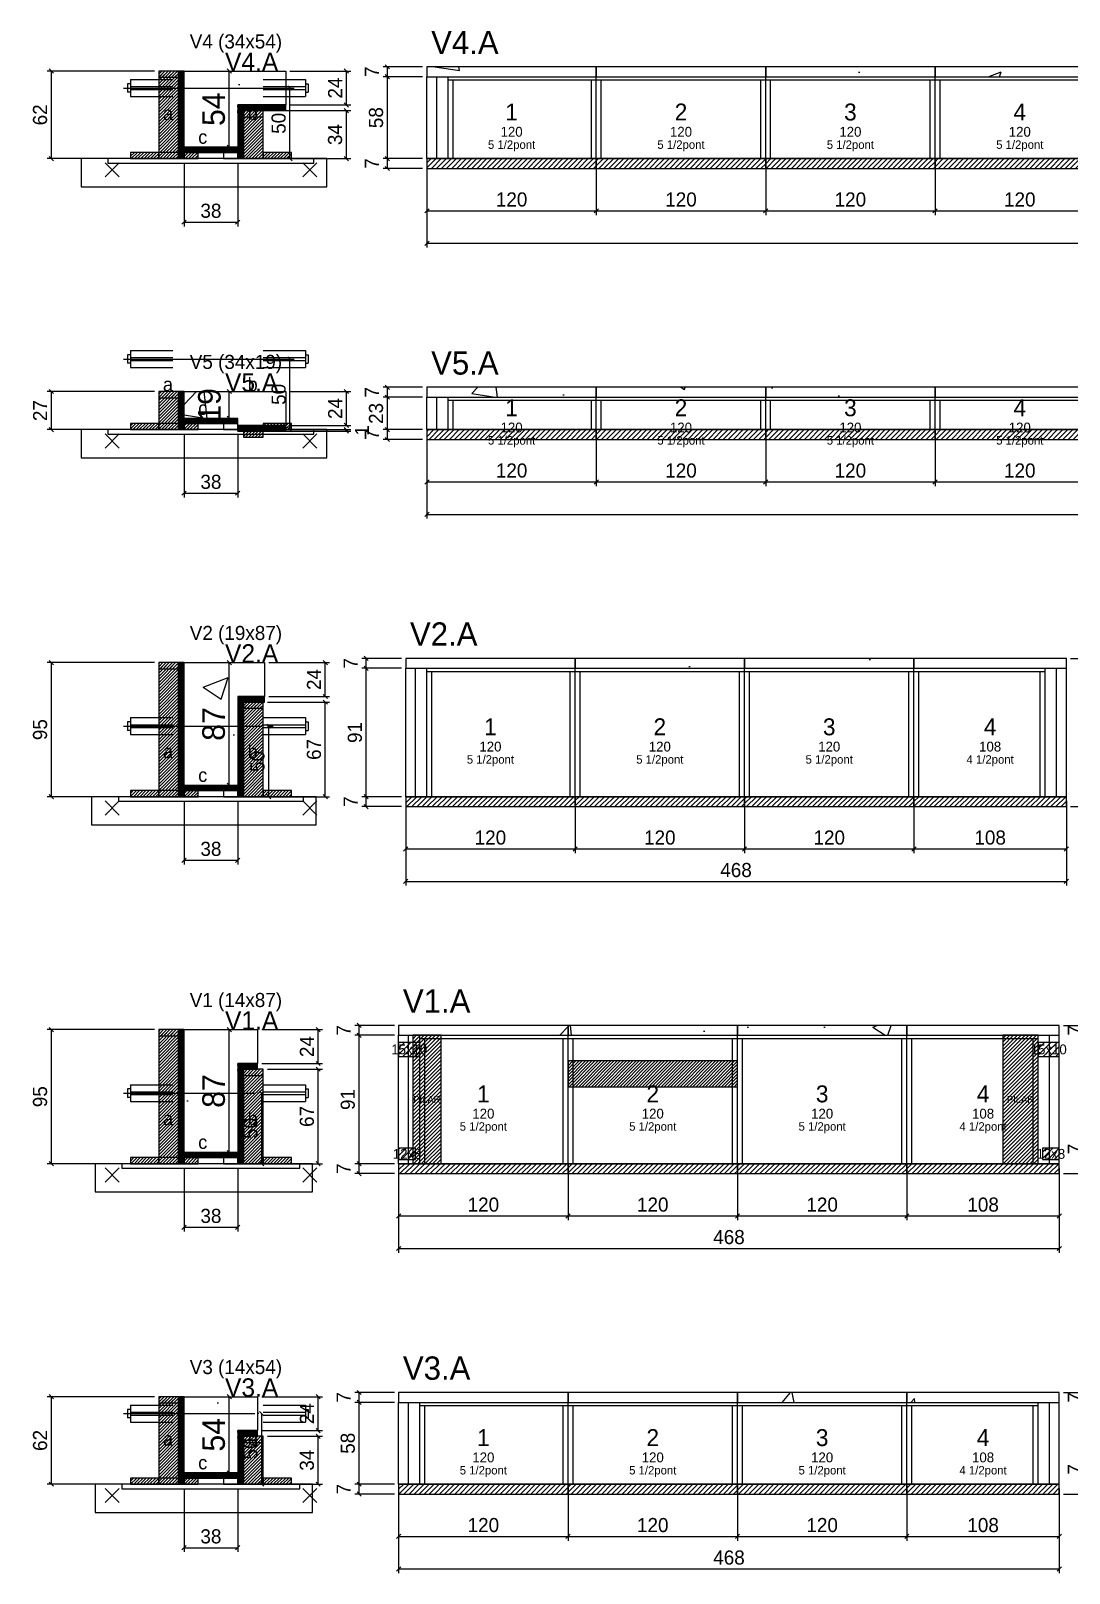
# Model space of a CAD drawing. Extents: x -69 to 3070, y -1060 to 1250.
# Drawn here: x -69 to 667, y -1060 to 32 of the extents above; entities that cross this region are included whole.
import ezdxf
from ezdxf.enums import TextEntityAlignment as Align

# ---------------------------------------------------------------- set-up
doc = ezdxf.new("R2010")
doc.units = 0
for name, color, linetype in [('5', 5, 'Continuous'), ('barrote', 126, 'Continuous'), ('CONCRETO', 251, 'Continuous'), ('COTA', 241, 'Continuous'), ('Cota Seção (2x)', 241, 'Continuous'), ('detalhes', 7, 'Continuous'), ('Hachura', 251, 'Continuous'), ('Madeira', 126, 'Continuous'), ('NOMENCLATURA', 7, 'Continuous'), ('Painéis', 200, 'Continuous'), ('presilha', 224, 'Continuous'), ('SARR_2.2x7', 40, 'Continuous'), ('SARR_3.5x7', 81, 'Continuous'), ('SCO-___-LAJ', 224, 'Continuous'), ('TENSOR', 224, 'Continuous'), ('texto', 7, 'Continuous'), ('Texto Seção', 7, 'Continuous')]:
    doc.layers.add(name, color=color, linetype=linetype)
doc.dimstyles.new('PAINEL', dxfattribs={"dimtxt": 10, "dimasz": 3, "dimexe": 3, "dimexo": 3, "dimgap": 3, "dimtad": 1, "dimblk": 'OBLIQUE', "dimblk1": 'OBLIQUE', "dimcen": 2.5, "dimclrd": 4, "dimclre": 4, "dimclrt": 240, "dimazin": 3, "dimtfac": 1, "dimtmove": 0, "dimatfit": 3})
doc.dimstyles.new('SECAO2X', dxfattribs={"dimtxt": 16, "dimasz": 3, "dimexe": 3, "dimexo": 3, "dimgap": 3, "dimtad": 1, "dimblk": 'OBLIQUE', "dimblk1": 'OBLIQUE', "dimcen": 2.5, "dimclrd": 4, "dimclre": 4, "dimclrt": 240, "dimazin": 3, "dimtfac": 1, "dimtmove": 0, "dimatfit": 3})

# ---------------------------------------------------------------- blocks, each defined once
blk = doc.blocks.new('_OBLIQUE')
at = {"color": 0, "linetype": 'BYBLOCK'}
blk.add_line((-0.5, -0.5), (0.5, 0.5), dxfattribs=at)

msp = doc.modelspace()

# ---------------------------------------------------------------- hatches: boundary and pattern name
at = {"layer": 'Hachura'}
h = msp.add_hatch(dxfattribs=at)
h.set_pattern_fill('ANSI31', scale=0.5)
h.paths.add_polyline_path([(22, -58), (36, -58), (36, 4), (22, 4)])
h = msp.add_hatch(dxfattribs=at)
h.set_pattern_fill('ANSI31', scale=0.5)
h.paths.add_polyline_path([(22, -0.4), (36, -0.4), (36, 4), (22, 4)])
h = msp.add_hatch(dxfattribs=at)
h.set_pattern_fill('SOLID')
h.paths.add_polyline_path([(36, -58), (40, -58), (40, 4), (36, 4)])
h = msp.add_hatch(dxfattribs=at)
h.set_pattern_fill('AR-CONC')
h.paths.add_polyline_path([(40, -50), (40, 4), (112, 4), (112, -20), (78, -20), (78, -50)])
h = msp.add_hatch(dxfattribs=at)
h.set_pattern_fill('AR-CONC', scale=0.8)
h.paths.add_polyline_path([(212, 0), (332, 0), (332, 7), (212, 7)])
h = msp.add_hatch(dxfattribs=at)
h.set_pattern_fill('AR-CONC', scale=0.8)
h.paths.add_polyline_path([(332, 0), (452, 0), (452, 7), (332, 7)])
h = msp.add_hatch(dxfattribs=at)
h.set_pattern_fill('AR-CONC', scale=0.8)
h.paths.add_polyline_path([(452, 0), (572, 0), (572, 7), (452, 7)])
h = msp.add_hatch(dxfattribs=at)
h.set_pattern_fill('AR-CONC', scale=0.8)
h.paths.add_polyline_path([(572, 0), (692, 0), (692, 7), (572, 7)])
h = msp.add_hatch(dxfattribs=at)
h.set_pattern_fill('SOLID')
h.paths.add_polyline_path([(78, -24), (112, -24), (112, -20), (78, -20)])
h = msp.add_hatch(dxfattribs=at)
h.set_pattern_fill('SOLID')
h.paths.add_polyline_path([(78, -58), (82, -58), (82, -24), (78, -24)])
h = msp.add_hatch(dxfattribs=at)
h.set_pattern_fill('ANSI31', scale=0.5)
h.paths.add_polyline_path([(82, -58), (96, -58), (96, -24), (82, -24)])
h = msp.add_hatch(dxfattribs=at)
h.set_pattern_fill('ANSI31', scale=0.5)
h.paths.add_polyline_path([(82, -28.4), (96, -28.4), (96, -24), (82, -24)])
h = msp.add_hatch(dxfattribs=at)
h.set_pattern_fill('ANSI31', scale=0.5)
h.paths.add_polyline_path([(2, -58), (22, -58), (22, -53.6), (2, -53.6)])
h = msp.add_hatch(dxfattribs=at)
h.set_pattern_fill('SOLID')
h.paths.add_polyline_path([(40, -53.6), (78, -53.6), (78, -50), (40, -50)])
h = msp.add_hatch(dxfattribs=at)
h.set_pattern_fill('ANSI31', scale=0.5)
h.paths.add_polyline_path([(40, -58), (50, -58), (50, -53.6), (40, -53.6)])
h = msp.add_hatch(dxfattribs=at)
h.set_pattern_fill('ANSI31', scale=0.5)
h.paths.add_polyline_path([(96, -58), (116, -58), (116, -53.6), (96, -53.6)])
h = msp.add_hatch(dxfattribs=at)
h.set_pattern_fill('ANSI31', scale=0.8)
h.paths.add_polyline_path([(212, -65), (332, -65), (332, -58), (212, -58)])
h = msp.add_hatch(dxfattribs=at)
h.set_pattern_fill('ANSI31', scale=0.8)
h.paths.add_polyline_path([(332, -65), (452, -65), (452, -58), (332, -58)])
h = msp.add_hatch(dxfattribs=at)
h.set_pattern_fill('ANSI31', scale=0.8)
h.paths.add_polyline_path([(452, -65), (572, -65), (572, -58), (452, -58)])
h = msp.add_hatch(dxfattribs=at)
h.set_pattern_fill('ANSI31', scale=0.8)
h.paths.add_polyline_path([(572, -65), (692, -65), (692, -58), (572, -58)])
h = msp.add_hatch(dxfattribs=at)
h.set_pattern_fill('ANSI31', scale=0.5)
h.paths.add_polyline_path([(22, -250), (36, -250), (36, -223), (22, -223)])
h = msp.add_hatch(dxfattribs=at)
h.set_pattern_fill('ANSI31', scale=0.5)
h.paths.add_polyline_path([(22, -227.4), (36, -227.4), (36, -223), (22, -223)])
h = msp.add_hatch(dxfattribs=at)
h.set_pattern_fill('SOLID')
h.paths.add_polyline_path([(36, -250), (40, -250), (40, -223), (36, -223)])
h = msp.add_hatch(dxfattribs=at)
h.set_pattern_fill('AR-CONC')
h.paths.add_polyline_path([(40, -242), (40, -223), (112, -223), (112, -247), (78, -247), (78, -242)])
h = msp.add_hatch(dxfattribs=at)
h.set_pattern_fill('AR-CONC', scale=0.8)
h.paths.add_polyline_path([(212, -227), (332, -227), (332, -220), (212, -220)])
h = msp.add_hatch(dxfattribs=at)
h.set_pattern_fill('AR-CONC', scale=0.8)
h.paths.add_polyline_path([(332, -227), (452, -227), (452, -220), (332, -220)])
h = msp.add_hatch(dxfattribs=at)
h.set_pattern_fill('AR-CONC', scale=0.8)
h.paths.add_polyline_path([(452, -227), (572, -227), (572, -220), (452, -220)])
h = msp.add_hatch(dxfattribs=at)
h.set_pattern_fill('AR-CONC', scale=0.8)
h.paths.add_polyline_path([(572, -227), (692, -227), (692, -220), (572, -220)])
h = msp.add_hatch(dxfattribs=at)
h.set_pattern_fill('ANSI31', scale=0.5)
h.paths.add_polyline_path([(2, -250), (22, -250), (22, -245.6), (2, -245.6)])
h = msp.add_hatch(dxfattribs=at)
h.set_pattern_fill('SOLID')
h.paths.add_polyline_path([(40, -245.6), (78, -245.6), (78, -242), (40, -242)])
h = msp.add_hatch(dxfattribs=at)
h.set_pattern_fill('ANSI31', scale=0.5)
h.paths.add_polyline_path([(40, -250), (50, -250), (50, -245.6), (40, -245.6)])
h = msp.add_hatch(dxfattribs=at)
h.set_pattern_fill('SOLID')
h.paths.add_polyline_path([(78, -251), (112, -251), (112, -247), (78, -247)])
h = msp.add_hatch(dxfattribs=at)
h.set_pattern_fill('SOLID')
h.paths.add_polyline_path([(78, -250), (82, -250), (82, -251), (78, -251)])
h = msp.add_hatch(dxfattribs=at)
h.set_pattern_fill('ANSI31', scale=0.5)
h.paths.add_polyline_path([(82, -250), (96, -250), (96, -251), (82, -251)])
h = msp.add_hatch(dxfattribs=at)
h.set_pattern_fill('ANSI31', scale=0.5)
h.paths.add_polyline_path([(82, -255.4), (96, -255.4), (96, -251), (82, -251)])
h = msp.add_hatch(dxfattribs=at)
h.set_pattern_fill('ANSI31', scale=0.5)
h.paths.add_polyline_path([(96, -250), (116, -250), (116, -245.6), (96, -245.6)])
h = msp.add_hatch(dxfattribs=at)
h.set_pattern_fill('ANSI31', scale=0.8)
h.paths.add_polyline_path([(212, -257), (332, -257), (332, -250), (212, -250)])
h = msp.add_hatch(dxfattribs=at)
h.set_pattern_fill('ANSI31', scale=0.8)
h.paths.add_polyline_path([(332, -257), (452, -257), (452, -250), (332, -250)])
h = msp.add_hatch(dxfattribs=at)
h.set_pattern_fill('ANSI31', scale=0.8)
h.paths.add_polyline_path([(452, -257), (572, -257), (572, -250), (452, -250)])
h = msp.add_hatch(dxfattribs=at)
h.set_pattern_fill('ANSI31', scale=0.8)
h.paths.add_polyline_path([(572, -257), (692, -257), (692, -250), (572, -250)])
h = msp.add_hatch(dxfattribs=at)
h.set_pattern_fill('ANSI31', scale=0.5)
h.paths.add_polyline_path([(22, -510), (36, -510), (36, -415), (22, -415)])
h = msp.add_hatch(dxfattribs=at)
h.set_pattern_fill('ANSI31', scale=0.5)
h.paths.add_polyline_path([(22, -419.4), (36, -419.4), (36, -415), (22, -415)])
h = msp.add_hatch(dxfattribs=at)
h.set_pattern_fill('SOLID')
h.paths.add_polyline_path([(36, -510), (40, -510), (40, -415), (36, -415)])
h = msp.add_hatch(dxfattribs=at)
h.set_pattern_fill('AR-CONC')
h.paths.add_polyline_path([(40, -502), (40, -415), (97, -415), (97, -439), (78, -439), (78, -502)])
h = msp.add_hatch(dxfattribs=at)
h.set_pattern_fill('AR-CONC', scale=0.8)
h.paths.add_polyline_path([(197, -419), (317, -419), (317, -412), (197, -412)])
h = msp.add_hatch(dxfattribs=at)
h.set_pattern_fill('AR-CONC', scale=0.8)
h.paths.add_polyline_path([(317, -419), (437, -419), (437, -412), (317, -412)])
h = msp.add_hatch(dxfattribs=at)
h.set_pattern_fill('AR-CONC', scale=0.8)
h.paths.add_polyline_path([(437, -419), (557, -419), (557, -412), (437, -412)])
h = msp.add_hatch(dxfattribs=at)
h.set_pattern_fill('AR-CONC', scale=0.8)
h.paths.add_polyline_path([(557, -419), (665, -419), (665, -412), (557, -412)])
h = msp.add_hatch(dxfattribs=at)
h.set_pattern_fill('SOLID')
h.paths.add_polyline_path([(78, -443), (97, -443), (97, -439), (78, -439)])
h = msp.add_hatch(dxfattribs=at)
h.set_pattern_fill('SOLID')
h.paths.add_polyline_path([(78, -510), (82, -510), (82, -443), (78, -443)])
h = msp.add_hatch(dxfattribs=at)
h.set_pattern_fill('ANSI31', scale=0.5)
h.paths.add_polyline_path([(82, -510), (96, -510), (96, -443), (82, -443)])
h = msp.add_hatch(dxfattribs=at)
h.set_pattern_fill('ANSI31', scale=0.5)
h.paths.add_polyline_path([(82, -447.4), (96, -447.4), (96, -443), (82, -443)])
h = msp.add_hatch(dxfattribs=at)
h.set_pattern_fill('SOLID')
h.paths.add_polyline_path([(40, -505.6), (78, -505.6), (78, -502), (40, -502)])
h = msp.add_hatch(dxfattribs=at)
h.set_pattern_fill('ANSI31', scale=0.5)
h.paths.add_polyline_path([(2, -510), (22, -510), (22, -505.6), (2, -505.6)])
h = msp.add_hatch(dxfattribs=at)
h.set_pattern_fill('ANSI31', scale=0.5)
h.paths.add_polyline_path([(40, -510), (50, -510), (50, -505.6), (40, -505.6)])
h = msp.add_hatch(dxfattribs=at)
h.set_pattern_fill('ANSI31', scale=0.5)
h.paths.add_polyline_path([(96, -510), (116, -510), (116, -505.6), (96, -505.6)])
h = msp.add_hatch(dxfattribs=at)
h.set_pattern_fill('ANSI31', scale=0.8)
h.paths.add_polyline_path([(197, -517), (317, -517), (317, -510), (197, -510)])
h = msp.add_hatch(dxfattribs=at)
h.set_pattern_fill('ANSI31', scale=0.8)
h.paths.add_polyline_path([(317, -517), (437, -517), (437, -510), (317, -510)])
h = msp.add_hatch(dxfattribs=at)
h.set_pattern_fill('ANSI31', scale=0.8)
h.paths.add_polyline_path([(437, -517), (557, -517), (557, -510), (437, -510)])
h = msp.add_hatch(dxfattribs=at)
h.set_pattern_fill('ANSI31', scale=0.8)
h.paths.add_polyline_path([(557, -517), (665, -517), (665, -510), (557, -510)])
h = msp.add_hatch(dxfattribs=at)
h.set_pattern_fill('ANSI31', scale=0.5)
h.paths.add_polyline_path([(22, -770), (36, -770), (36, -675), (22, -675)])
h = msp.add_hatch(dxfattribs=at)
h.set_pattern_fill('ANSI31', scale=0.5)
h.paths.add_polyline_path([(22, -679.4), (36, -679.4), (36, -675), (22, -675)])
h = msp.add_hatch(dxfattribs=at)
h.set_pattern_fill('SOLID')
h.paths.add_polyline_path([(36, -770), (40, -770), (40, -675), (36, -675)])
h = msp.add_hatch(dxfattribs=at)
h.set_pattern_fill('AR-CONC')
h.paths.add_polyline_path([(40, -762), (40, -675), (92, -675), (92, -699), (78, -699), (78, -762)])
h = msp.add_hatch(dxfattribs=at)
h.set_pattern_fill('AR-CONC', scale=0.8)
h.paths.add_polyline_path([(192, -679), (312, -679), (312, -672), (192, -672)])
h = msp.add_hatch(dxfattribs=at)
h.set_pattern_fill('AR-CONC', scale=0.8)
h.paths.add_polyline_path([(312, -679), (432, -679), (432, -672), (312, -672)])
h = msp.add_hatch(dxfattribs=at)
h.set_pattern_fill('AR-CONC', scale=0.8)
h.paths.add_polyline_path([(432, -679), (552, -679), (552, -672), (432, -672)])
h = msp.add_hatch(dxfattribs=at)
h.set_pattern_fill('AR-CONC', scale=0.8)
h.paths.add_polyline_path([(552, -679), (660, -679), (660, -672), (552, -672)])
h = msp.add_hatch(dxfattribs=at)
h.set_pattern_fill('ANSI31')
h.paths.add_polyline_path([(192, -694), (207, -694), (207, -684), (192, -684)])
h = msp.add_hatch(dxfattribs=at)
h.set_pattern_fill('ANSI31', scale=0.6)
h.paths.add_polyline_path([(202, -770), (222, -770), (222, -679), (202, -679)])
h = msp.add_hatch(dxfattribs=at)
h.set_pattern_fill('ANSI31', scale=0.6)
h.paths.add_polyline_path([(620, -770), (645, -770), (645, -679), (620, -679)])
h = msp.add_hatch(dxfattribs=at)
h.set_pattern_fill('ANSI31')
h.paths.add_polyline_path([(645, -694), (660, -694), (660, -684), (645, -684)])
h = msp.add_hatch(dxfattribs=at)
h.set_pattern_fill('SOLID')
h.paths.add_polyline_path([(78, -703), (92, -703), (92, -699), (78, -699)])
h = msp.add_hatch(dxfattribs=at)
h.set_pattern_fill('ANSI31', scale=0.5)
h.paths.add_polyline_path([(312, -715.4), (432, -715.4), (432, -697.2), (312, -697.2)])
h = msp.add_hatch(dxfattribs=at)
h.set_pattern_fill('SOLID')
h.paths.add_polyline_path([(78, -770), (82, -770), (82, -703), (78, -703)])
h = msp.add_hatch(dxfattribs=at)
h.set_pattern_fill('ANSI31', scale=0.5)
h.paths.add_polyline_path([(82, -770), (96, -770), (96, -703), (82, -703)])
h = msp.add_hatch(dxfattribs=at)
h.set_pattern_fill('ANSI31', scale=0.5)
h.paths.add_polyline_path([(82, -707.4), (96, -707.4), (96, -703), (82, -703)])
h = msp.add_hatch(dxfattribs=at)
h.set_pattern_fill('SOLID')
h.paths.add_polyline_path([(40, -765.6), (78, -765.6), (78, -762), (40, -762)])
h = msp.add_hatch(dxfattribs=at)
h.set_pattern_fill('ANSI31')
h.paths.add_polyline_path([(192, -767), (204, -767), (204, -759), (192, -759)])
h = msp.add_hatch(dxfattribs=at)
h.set_pattern_fill('ANSI31')
h.paths.add_polyline_path([(648, -767), (660, -767), (660, -759), (648, -759)])
h = msp.add_hatch(dxfattribs=at)
h.set_pattern_fill('ANSI31', scale=0.5)
h.paths.add_polyline_path([(2, -770), (22, -770), (22, -765.6), (2, -765.6)])
h = msp.add_hatch(dxfattribs=at)
h.set_pattern_fill('ANSI31', scale=0.5)
h.paths.add_polyline_path([(40, -770), (50, -770), (50, -765.6), (40, -765.6)])
h = msp.add_hatch(dxfattribs=at)
h.set_pattern_fill('ANSI31', scale=0.5)
h.paths.add_polyline_path([(96, -770), (116, -770), (116, -765.6), (96, -765.6)])
h = msp.add_hatch(dxfattribs=at)
h.set_pattern_fill('ANSI31', scale=0.8)
h.paths.add_polyline_path([(192, -777), (312, -777), (312, -770), (192, -770)])
h = msp.add_hatch(dxfattribs=at)
h.set_pattern_fill('ANSI31', scale=0.8)
h.paths.add_polyline_path([(312, -777), (432, -777), (432, -770), (312, -770)])
h = msp.add_hatch(dxfattribs=at)
h.set_pattern_fill('ANSI31', scale=0.8)
h.paths.add_polyline_path([(432, -777), (552, -777), (552, -770), (432, -770)])
h = msp.add_hatch(dxfattribs=at)
h.set_pattern_fill('ANSI31', scale=0.8)
h.paths.add_polyline_path([(552, -777), (660, -777), (660, -770), (552, -770)])
h = msp.add_hatch(dxfattribs=at)
h.set_pattern_fill('ANSI31', scale=0.5)
h.paths.add_polyline_path([(22, -997), (36, -997), (36, -935), (22, -935)])
h = msp.add_hatch(dxfattribs=at)
h.set_pattern_fill('ANSI31', scale=0.5)
h.paths.add_polyline_path([(22, -939.4), (36, -939.4), (36, -935), (22, -935)])
h = msp.add_hatch(dxfattribs=at)
h.set_pattern_fill('SOLID')
h.paths.add_polyline_path([(36, -997), (40, -997), (40, -935), (36, -935)])
h = msp.add_hatch(dxfattribs=at)
h.set_pattern_fill('AR-CONC')
h.paths.add_polyline_path([(40, -989), (40, -935), (92, -935), (92, -959), (78, -959), (78, -989)])
h = msp.add_hatch(dxfattribs=at)
h.set_pattern_fill('AR-CONC', scale=0.8)
h.paths.add_polyline_path([(192, -939), (312, -939), (312, -932), (192, -932)])
h = msp.add_hatch(dxfattribs=at)
h.set_pattern_fill('AR-CONC', scale=0.8)
h.paths.add_polyline_path([(312, -939), (432, -939), (432, -932), (312, -932)])
h = msp.add_hatch(dxfattribs=at)
h.set_pattern_fill('AR-CONC', scale=0.8)
h.paths.add_polyline_path([(432, -939), (552, -939), (552, -932), (432, -932)])
h = msp.add_hatch(dxfattribs=at)
h.set_pattern_fill('AR-CONC', scale=0.8)
h.paths.add_polyline_path([(552, -939), (660, -939), (660, -932), (552, -932)])
h = msp.add_hatch(dxfattribs=at)
h.set_pattern_fill('SOLID')
h.paths.add_polyline_path([(78, -963), (92, -963), (92, -959), (78, -959)])
h = msp.add_hatch(dxfattribs=at)
h.set_pattern_fill('SOLID')
h.paths.add_polyline_path([(78, -997), (82, -997), (82, -963), (78, -963)])
h = msp.add_hatch(dxfattribs=at)
h.set_pattern_fill('ANSI31', scale=0.5)
h.paths.add_polyline_path([(82, -997), (96, -997), (96, -963), (82, -963)])
h = msp.add_hatch(dxfattribs=at)
h.set_pattern_fill('ANSI31', scale=0.5)
h.paths.add_polyline_path([(82, -967.4), (96, -967.4), (96, -963), (82, -963)])
h = msp.add_hatch(dxfattribs=at)
h.set_pattern_fill('ANSI31', scale=0.5)
h.paths.add_polyline_path([(2, -997), (22, -997), (22, -992.6), (2, -992.6)])
h = msp.add_hatch(dxfattribs=at)
h.set_pattern_fill('SOLID')
h.paths.add_polyline_path([(40, -992.6), (78, -992.6), (78, -989), (40, -989)])
h = msp.add_hatch(dxfattribs=at)
h.set_pattern_fill('ANSI31', scale=0.5)
h.paths.add_polyline_path([(40, -997), (50, -997), (50, -992.6), (40, -992.6)])
h = msp.add_hatch(dxfattribs=at)
h.set_pattern_fill('ANSI31', scale=0.5)
h.paths.add_polyline_path([(96, -997), (116, -997), (116, -992.6), (96, -992.6)])
h = msp.add_hatch(dxfattribs=at)
h.set_pattern_fill('ANSI31', scale=0.8)
h.paths.add_polyline_path([(192, -1004), (312, -1004), (312, -997), (192, -997)])
h = msp.add_hatch(dxfattribs=at)
h.set_pattern_fill('ANSI31', scale=0.8)
h.paths.add_polyline_path([(312, -1004), (432, -1004), (432, -997), (312, -997)])
h = msp.add_hatch(dxfattribs=at)
h.set_pattern_fill('ANSI31', scale=0.8)
h.paths.add_polyline_path([(432, -1004), (552, -1004), (552, -997), (432, -997)])
h = msp.add_hatch(dxfattribs=at)
h.set_pattern_fill('ANSI31', scale=0.8)
h.paths.add_polyline_path([(552, -1004), (660, -1004), (660, -997), (552, -997)])

# ---------------------------------------------------------------- linework, layer by layer
for p, q in [((0, -5), (0, -11)), ((2, -5), (0, -5)), ((2, -2), (32, -2)), ((2, -2), (2, -14)), ((2, -7), (32, -7)), ((2, -9), (32, -9)), ((96, -2), (126, -2)), ((96, -7), (126, -7)), ((96, -9), (126, -9)), ((126, -2), (126, -14)), ((126, -5), (128, -5)), ((128, -5), (128, -11)), ((2, -11), (0, -11)), ((2, -14), (32, -14)), ((96, -14), (126, -14)), ((126, -11), (128, -11)), ((2, -194), (32, -194)), ((2, -194), (2, -206)), ((96, -194), (126, -194)), ((126, -194), (126, -206)), ((0, -197), (0, -203)), ((2, -197), (0, -197)), ((2, -203), (0, -203)), ((2, -199), (32, -199)), ((2, -201), (32, -201)), ((2, -206), (32, -206)), ((96, -199), (126, -199)), ((96, -201), (126, -201)), ((96, -206), (126, -206)), ((126, -197), (128, -197)), ((126, -203), (128, -203)), ((128, -197), (128, -203)), ((0, -457), (0, -463)), ((2, -457), (0, -457)), ((2, -454), (32, -454)), ((2, -454), (2, -466)), ((96, -454), (126, -454)), ((126, -454), (126, -466)), ((126, -457), (128, -457)), ((128, -457), (128, -463)), ((2, -463), (0, -463)), ((2, -459), (32, -459)), ((2, -461), (32, -461)), ((2, -466), (32, -466)), ((96, -459), (126, -459)), ((96, -461), (126, -461)), ((96, -466), (126, -466)), ((126, -463), (128, -463)), ((0, -717), (0, -723)), ((2, -717), (0, -717)), ((2, -714), (32, -714)), ((2, -714), (2, -726)), ((2, -719), (32, -719)), ((2, -721), (32, -721)), ((96, -714), (126, -714)), ((96, -719), (126, -719)), ((96, -721), (126, -721)), ((126, -714), (126, -726)), ((126, -717), (128, -717)), ((128, -717), (128, -723)), ((2, -723), (0, -723)), ((2, -726), (32, -726)), ((96, -726), (126, -726)), ((126, -723), (128, -723)), ((0, -944), (0, -950)), ((2, -944), (0, -944)), ((2, -950), (0, -950)), ((2, -941), (32, -941)), ((2, -941), (2, -953)), ((2, -946), (32, -946)), ((2, -948), (32, -948)), ((96, -941), (126, -941)), ((96, -946), (126, -946)), ((96, -948), (126, -948)), ((126, -941), (126, -953)), ((126, -944), (128, -944)), ((126, -950), (128, -950)), ((128, -944), (128, -950)), ((2, -953), (32, -953)), ((96, -953), (126, -953))]:
    msp.add_line(p, q)
at = {"layer": 'barrote'}
for points in [[(-33, -78), (141, -78), (141, -58), (-33, -58)], [(-33, -270), (141, -270), (141, -250), (-33, -250)], [(-25.5, -530), (133.5, -530), (133.5, -510), (-25.5, -510)], [(-23, -790), (131, -790), (131, -770), (-23, -770)], [(-23, -1017), (131, -1017), (131, -997), (-23, -997)]]:
    msp.add_lwpolyline(points, close=True, dxfattribs=at)
at = {"layer": 'CONCRETO'}
for points in [[(40, -50), (40, 4), (112, 4), (112, -20), (78, -20), (78, -50)], [(40, -242), (40, -223), (112, -223), (112, -247), (78, -247), (78, -242)], [(40, -502), (40, -415), (97, -415), (97, -439), (78, -439), (78, -502)], [(40, -762), (40, -675), (92, -675), (92, -699), (78, -699), (78, -762)], [(40, -989), (40, -935), (92, -935), (92, -959), (78, -959), (78, -989)]]:
    msp.add_lwpolyline(points, close=True, dxfattribs=at)
at = {"layer": 'Madeira'}
for points in [[(22, -58), (36, -58), (36, 4), (22, 4)], [(22, -0.4), (36, -0.4), (36, 4), (22, 4)], [(82, -58), (96, -58), (96, -24), (82, -24)], [(82, -28.4), (96, -28.4), (96, -24), (82, -24)], [(2, -58), (22, -58), (22, -53.6), (2, -53.6)], [(22, -58), (36, -58), (36, -53.6), (22, -53.6)], [(40, -58), (50, -58), (50, -53.6), (40, -53.6)], [(68, -58), (78, -58), (78, -53.6), (68, -53.6)], [(96, -58), (116, -58), (116, -53.6), (96, -53.6)], [(22, -250), (36, -250), (36, -223), (22, -223)], [(22, -227.4), (36, -227.4), (36, -223), (22, -223)], [(2, -250), (22, -250), (22, -245.6), (2, -245.6)], [(22, -250), (36, -250), (36, -245.6), (22, -245.6)], [(40, -250), (50, -250), (50, -245.6), (40, -245.6)], [(68, -250), (78, -250), (78, -245.6), (68, -245.6)], [(82, -250), (96, -250), (96, -251), (82, -251)], [(82, -255.4), (96, -255.4), (96, -251), (82, -251)], [(96, -250), (116, -250), (116, -245.6), (96, -245.6)], [(22, -510), (36, -510), (36, -415), (22, -415)], [(22, -419.4), (36, -419.4), (36, -415), (22, -415)], [(82, -510), (96, -510), (96, -443), (82, -443)], [(82, -447.4), (96, -447.4), (96, -443), (82, -443)], [(2, -510), (22, -510), (22, -505.6), (2, -505.6)], [(22, -510), (36, -510), (36, -505.6), (22, -505.6)], [(40, -510), (50, -510), (50, -505.6), (40, -505.6)], [(68, -510), (78, -510), (78, -505.6), (68, -505.6)], [(96, -510), (116, -510), (116, -505.6), (96, -505.6)], [(22, -770), (36, -770), (36, -675), (22, -675)], [(22, -679.4), (36, -679.4), (36, -675), (22, -675)], [(82, -770), (96, -770), (96, -703), (82, -703)], [(82, -707.4), (96, -707.4), (96, -703), (82, -703)], [(2, -770), (22, -770), (22, -765.6), (2, -765.6)], [(22, -770), (36, -770), (36, -765.6), (22, -765.6)], [(40, -770), (50, -770), (50, -765.6), (40, -765.6)], [(68, -770), (78, -770), (78, -765.6), (68, -765.6)], [(96, -770), (116, -770), (116, -765.6), (96, -765.6)], [(22, -997), (36, -997), (36, -935), (22, -935)], [(22, -939.4), (36, -939.4), (36, -935), (22, -935)], [(82, -997), (96, -997), (96, -963), (82, -963)], [(82, -967.4), (96, -967.4), (96, -963), (82, -963)], [(2, -997), (22, -997), (22, -992.6), (2, -992.6)], [(22, -997), (36, -997), (36, -992.6), (22, -992.6)], [(40, -997), (50, -997), (50, -992.6), (40, -992.6)], [(68, -997), (78, -997), (78, -992.6), (68, -992.6)], [(96, -997), (116, -997), (116, -992.6), (96, -992.6)]]:
    msp.add_lwpolyline(points, close=True, dxfattribs=at)
at = {"layer": 'Painéis'}
for p, q in [((212, 0), (332, 0)), ((212, -58), (212, 0)), ((332, -58), (332, 0)), ((332, -58), (332, 0)), ((332, 0), (452, 0)), ((332, -58), (332, 0)), ((452, -58), (452, 0)), ((452, -58), (452, 0)), ((452, 0), (572, 0)), ((452, -58), (452, 0)), ((572, -58), (572, 0)), ((572, -58), (572, 0)), ((572, 0), (692, 0)), ((572, -58), (572, 0)), ((212, -58), (332, -58)), ((332, -58), (452, -58)), ((452, -58), (572, -58)), ((572, -58), (692, -58)), ((212, -227), (332, -227)), ((212, -250), (212, -227)), ((332, -250), (332, -227)), ((332, -250), (332, -227)), ((332, -227), (452, -227)), ((332, -250), (332, -227)), ((452, -250), (452, -227)), ((452, -250), (452, -227)), ((452, -227), (572, -227)), ((452, -250), (452, -227)), ((572, -250), (572, -227)), ((572, -250), (572, -227)), ((572, -227), (692, -227)), ((572, -250), (572, -227)), ((212, -250), (332, -250)), ((332, -250), (452, -250)), ((452, -250), (572, -250)), ((572, -250), (692, -250)), ((197, -419), (317, -419)), ((197, -510), (197, -419)), ((317, -510), (317, -419)), ((317, -510), (317, -419)), ((317, -419), (437, -419)), ((317, -510), (317, -419)), ((437, -510), (437, -419)), ((437, -510), (437, -419)), ((437, -419), (557, -419)), ((437, -510), (437, -419)), ((557, -510), (557, -419)), ((557, -510), (557, -419)), ((557, -419), (665, -419)), ((557, -510), (557, -419)), ((665, -510), (665, -419)), ((197, -510), (317, -510)), ((317, -510), (437, -510)), ((437, -510), (557, -510)), ((557, -510), (665, -510)), ((192, -679), (312, -679)), ((192, -770), (192, -679)), ((312, -770), (312, -679)), ((312, -770), (312, -679)), ((312, -679), (432, -679)), ((312, -770), (312, -679)), ((432, -770), (432, -679)), ((432, -770), (432, -679)), ((432, -679), (552, -679)), ((432, -770), (432, -679)), ((552, -770), (552, -679)), ((552, -770), (552, -679)), ((552, -679), (660, -679)), ((552, -770), (552, -679)), ((660, -770), (660, -679)), ((192, -770), (312, -770)), ((312, -770), (432, -770)), ((432, -770), (552, -770)), ((552, -770), (660, -770)), ((192, -939), (312, -939)), ((192, -997), (192, -939)), ((312, -997), (312, -939)), ((312, -997), (312, -939)), ((312, -939), (432, -939)), ((312, -997), (312, -939)), ((432, -997), (432, -939)), ((432, -997), (432, -939)), ((432, -939), (552, -939)), ((432, -997), (432, -939)), ((552, -997), (552, -939)), ((552, -997), (552, -939)), ((552, -939), (660, -939)), ((552, -997), (552, -939)), ((660, -997), (660, -939)), ((192, -997), (312, -997)), ((312, -997), (432, -997)), ((432, -997), (552, -997)), ((552, -997), (660, -997))]:
    msp.add_line(p, q, dxfattribs=at)
for points in [[(36, -58), (40, -58), (40, 4), (36, 4)], [(78, -24), (112, -24), (112, -20), (78, -20)], [(78, -58), (82, -58), (82, -24), (78, -24)], [(40, -53.6), (78, -53.6), (78, -50), (40, -50)], [(36, -250), (40, -250), (40, -223), (36, -223)], [(40, -245.6), (78, -245.6), (78, -242), (40, -242)], [(78, -251), (112, -251), (112, -247), (78, -247)], [(78, -250), (82, -250), (82, -251), (78, -251)], [(36, -510), (40, -510), (40, -415), (36, -415)], [(78, -443), (97, -443), (97, -439), (78, -439)], [(78, -510), (82, -510), (82, -443), (78, -443)], [(40, -505.6), (78, -505.6), (78, -502), (40, -502)], [(36, -770), (40, -770), (40, -675), (36, -675)], [(192, -694), (207, -694), (207, -684), (192, -684)], [(202, -770), (222, -770), (222, -679), (202, -679)], [(620, -770), (645, -770), (645, -679), (620, -679)], [(645, -694), (660, -694), (660, -684), (645, -684)], [(78, -703), (92, -703), (92, -699), (78, -699)], [(78, -770), (82, -770), (82, -703), (78, -703)], [(40, -765.6), (78, -765.6), (78, -762), (40, -762)], [(192, -767), (204, -767), (204, -759), (192, -759)], [(648, -767), (660, -767), (660, -759), (648, -759)], [(36, -997), (40, -997), (40, -935), (36, -935)], [(78, -963), (92, -963), (92, -959), (78, -959)], [(78, -997), (82, -997), (82, -963), (78, -963)], [(40, -992.6), (78, -992.6), (78, -989), (40, -989)]]:
    msp.add_lwpolyline(points, close=True, dxfattribs=at)
at = {"layer": 'Painéis', "color": 8}
for points in [[(212, 0), (332, 0), (332, 7), (212, 7)], [(332, 0), (452, 0), (452, 7), (332, 7)], [(452, 0), (572, 0), (572, 7), (452, 7)], [(572, 0), (692, 0), (692, 7), (572, 7)], [(212, -65), (332, -65), (332, -58), (212, -58)], [(332, -65), (452, -65), (452, -58), (332, -58)], [(452, -65), (572, -65), (572, -58), (452, -58)], [(572, -65), (692, -65), (692, -58), (572, -58)], [(212, -227), (332, -227), (332, -220), (212, -220)], [(332, -227), (452, -227), (452, -220), (332, -220)], [(452, -227), (572, -227), (572, -220), (452, -220)], [(572, -227), (692, -227), (692, -220), (572, -220)], [(212, -257), (332, -257), (332, -250), (212, -250)], [(332, -257), (452, -257), (452, -250), (332, -250)], [(452, -257), (572, -257), (572, -250), (452, -250)], [(572, -257), (692, -257), (692, -250), (572, -250)], [(197, -419), (317, -419), (317, -412), (197, -412)], [(317, -419), (437, -419), (437, -412), (317, -412)], [(437, -419), (557, -419), (557, -412), (437, -412)], [(557, -419), (665, -419), (665, -412), (557, -412)], [(197, -517), (317, -517), (317, -510), (197, -510)], [(317, -517), (437, -517), (437, -510), (317, -510)], [(437, -517), (557, -517), (557, -510), (437, -510)], [(557, -517), (665, -517), (665, -510), (557, -510)], [(192, -679), (312, -679), (312, -672), (192, -672)], [(312, -679), (432, -679), (432, -672), (312, -672)], [(432, -679), (552, -679), (552, -672), (432, -672)], [(552, -679), (660, -679), (660, -672), (552, -672)], [(312, -715.4), (432, -715.4), (432, -697.2), (312, -697.2)], [(192, -777), (312, -777), (312, -770), (192, -770)], [(312, -777), (432, -777), (432, -770), (312, -770)], [(432, -777), (552, -777), (552, -770), (432, -770)], [(552, -777), (660, -777), (660, -770), (552, -770)], [(192, -939), (312, -939), (312, -932), (192, -932)], [(312, -939), (432, -939), (432, -932), (312, -932)], [(432, -939), (552, -939), (552, -932), (432, -932)], [(552, -939), (660, -939), (660, -932), (552, -932)], [(192, -1004), (312, -1004), (312, -997), (192, -997)], [(312, -1004), (432, -1004), (432, -997), (312, -997)], [(432, -1004), (552, -1004), (552, -997), (432, -997)], [(552, -1004), (660, -1004), (660, -997), (552, -997)]]:
    msp.add_lwpolyline(points, close=True, dxfattribs=at)
at = {"layer": 'presilha'}
for p, q in [((-16, -71), (-6, -61)), ((-16, -61), (-6, -71)), ((124, -71), (134, -61)), ((124, -61), (134, -71)), ((-16, -263), (-6, -253)), ((-16, -253), (-6, -263)), ((124, -263), (134, -253)), ((124, -253), (134, -263)), ((-16, -523), (-6, -513)), ((-16, -513), (-6, -523)), ((124, -523), (134, -513)), ((124, -513), (134, -523)), ((-16, -783), (-6, -773)), ((-16, -773), (-6, -783)), ((124, -783), (134, -773)), ((124, -773), (134, -783)), ((-16, -1010), (-6, -1000)), ((-16, -1000), (-6, -1010)), ((124, -1010), (134, -1000)), ((124, -1000), (134, -1010))]:
    msp.add_line(p, q, dxfattribs=at)
at = {"layer": 'SARR_2.2x7'}
for p, q in [((219, -58), (219, 0)), ((227, -2.2), (332, -2.2)), ((332, -2.2), (452, -2.2)), ((452, -2.2), (572, -2.2)), ((572, -2.2), (692, -2.2)), ((219, -250), (219, -227)), ((227, -229.2), (332, -229.2)), ((332, -229.2), (452, -229.2)), ((452, -229.2), (572, -229.2)), ((572, -229.2), (692, -229.2)), ((204, -510), (204, -419)), ((212, -421.2), (317, -421.2)), ((317, -421.2), (437, -421.2)), ((437, -421.2), (557, -421.2)), ((557, -421.2), (650, -421.2)), ((658, -510), (658, -419)), ((199, -770), (199, -679)), ((207, -681.2), (312, -681.2)), ((312, -681.2), (432, -681.2)), ((432, -681.2), (552, -681.2)), ((552, -681.2), (645, -681.2)), ((653, -770), (653, -679)), ((199, -997), (199, -939)), ((653, -997), (653, -939)), ((207, -941.2), (312, -941.2)), ((312, -941.2), (432, -941.2)), ((432, -941.2), (552, -941.2)), ((552, -941.2), (645, -941.2))]:
    msp.add_line(p, q, dxfattribs=at)
at = {"layer": 'SARR_3.5x7'}
for p, q in [((227, -58), (227, 0)), ((332, -58), (332, 0)), ((332, -58), (332, 0)), ((452, -58), (452, 0)), ((452, -58), (452, 0)), ((572, -58), (572, 0)), ((572, -58), (572, 0)), ((230.5, -58), (230.5, -2.2)), ((328.5, -58), (328.5, -2.2)), ((335.5, -58), (335.5, -2.2)), ((448.5, -58), (448.5, -2.2)), ((455.5, -58), (455.5, -2.2)), ((568.5, -58), (568.5, -2.2)), ((575.5, -58), (575.5, -2.2)), ((227, -58), (230.5, -58)), ((328.5, -58), (332, -58)), ((332, -58), (335.5, -58)), ((448.5, -58), (452, -58)), ((452, -58), (455.5, -58)), ((568.5, -58), (572, -58)), ((572, -58), (575.5, -58)), ((227, -250), (227, -227)), ((230.5, -250), (230.5, -229.2)), ((328.5, -250), (328.5, -229.2)), ((332, -250), (332, -227)), ((332, -250), (332, -227)), ((335.5, -250), (335.5, -229.2)), ((448.5, -250), (448.5, -229.2)), ((452, -250), (452, -227)), ((452, -250), (452, -227)), ((455.5, -250), (455.5, -229.2)), ((568.5, -250), (568.5, -229.2)), ((572, -250), (572, -227)), ((572, -250), (572, -227)), ((575.5, -250), (575.5, -229.2)), ((227, -250), (230.5, -250)), ((328.5, -250), (332, -250)), ((332, -250), (335.5, -250)), ((448.5, -250), (452, -250)), ((452, -250), (455.5, -250)), ((568.5, -250), (572, -250)), ((572, -250), (575.5, -250)), ((212, -510), (212, -419)), ((215.5, -510), (215.5, -421.2)), ((313.5, -510), (313.5, -421.2)), ((317, -510), (317, -419)), ((317, -510), (317, -419)), ((320.5, -510), (320.5, -421.2)), ((433.5, -510), (433.5, -421.2)), ((437, -510), (437, -419)), ((437, -510), (437, -419)), ((440.5, -510), (440.5, -421.2)), ((553.5, -510), (553.5, -421.2)), ((557, -510), (557, -419)), ((557, -510), (557, -419)), ((560.5, -510), (560.5, -421.2)), ((646.5, -510), (646.5, -421.2)), ((650, -510), (650, -419)), ((212, -510), (215.5, -510)), ((313.5, -510), (317, -510)), ((317, -510), (320.5, -510)), ((433.5, -510), (437, -510)), ((437, -510), (440.5, -510)), ((553.5, -510), (557, -510)), ((557, -510), (560.5, -510)), ((646.5, -510), (650, -510)), ((207, -770), (207, -679)), ((210.5, -770), (210.5, -681.2)), ((308.5, -770), (308.5, -681.2)), ((312, -770), (312, -679)), ((312, -770), (312, -679)), ((315.5, -770), (315.5, -681.2)), ((428.5, -770), (428.5, -681.2)), ((432, -770), (432, -679)), ((432, -770), (432, -679)), ((435.5, -770), (435.5, -681.2)), ((548.5, -770), (548.5, -681.2)), ((552, -770), (552, -679)), ((552, -770), (552, -679)), ((555.5, -770), (555.5, -681.2)), ((641.5, -770), (641.5, -681.2)), ((645, -770), (645, -679)), ((207, -770), (210.5, -770)), ((308.5, -770), (312, -770)), ((312, -770), (315.5, -770)), ((428.5, -770), (432, -770)), ((432, -770), (435.5, -770)), ((548.5, -770), (552, -770)), ((552, -770), (555.5, -770)), ((641.5, -770), (645, -770)), ((207, -997), (207, -939)), ((312, -997), (312, -939)), ((312, -997), (312, -939)), ((432, -997), (432, -939)), ((432, -997), (432, -939)), ((552, -997), (552, -939)), ((552, -997), (552, -939)), ((645, -997), (645, -939)), ((210.5, -997), (210.5, -941.2)), ((308.5, -997), (308.5, -941.2)), ((315.5, -997), (315.5, -941.2)), ((428.5, -997), (428.5, -941.2)), ((435.5, -997), (435.5, -941.2)), ((548.5, -997), (548.5, -941.2)), ((555.5, -997), (555.5, -941.2)), ((641.5, -997), (641.5, -941.2)), ((207, -997), (210.5, -997)), ((308.5, -997), (312, -997)), ((312, -997), (315.5, -997)), ((428.5, -997), (432, -997)), ((432, -997), (435.5, -997)), ((548.5, -997), (552, -997)), ((552, -997), (555.5, -997)), ((641.5, -997), (645, -997))]:
    msp.add_line(p, q, dxfattribs=at)
at = {"layer": 'SCO-___-LAJ'}
for points in [[(-14, -61.2), (132, -61.2), (132, -58), (-14, -58)], [(-14, -253.2), (132, -253.2), (132, -250), (-14, -250)], [(-6.5, -513.2), (124.5, -513.2), (124.5, -510), (-6.5, -510)], [(-4, -773.2), (122, -773.2), (122, -770), (-4, -770)], [(-4, -1000.2), (122, -1000.2), (122, -997), (-4, -997)]]:
    msp.add_lwpolyline(points, close=True, dxfattribs=at)
at = {"layer": 'TENSOR'}
for p, q in [((-3, -8), (110, -8)), ((-3, -200), (110, -200)), ((-3, -460), (95, -460)), ((-3, -720), (90, -720)), ((-3, -947), (90, -947))]:
    msp.add_line(p, q, dxfattribs=at)

# ---------------------------------------------------------------- texts
at = {"layer": '5'}
for s, height, p in [('1', 12, (272, -25)), ('2', 12, (392, -25)), ('3', 12, (512, -25)), ('4', 12, (632, -25)), ('120', 7, (272, -39)), ('120', 7, (392, -39)), ('120', 7, (512, -39)), ('120', 7, (632, -39)), ('1', 12, (272, -234.5)), ('2', 12, (392, -234.5)), ('3', 12, (512, -234.5)), ('4', 12, (632, -234.5)), ('120', 7, (272, -248.5)), ('120', 7, (392, -248.5)), ('120', 7, (512, -248.5)), ('120', 7, (632, -248.5)), ('1', 12, (257, -460.5)), ('2', 12, (377, -460.5)), ('3', 12, (497, -460.5)), ('4', 12, (611, -460.5)), ('120', 7, (257, -474.5)), ('120', 7, (377, -474.5)), ('120', 7, (497, -474.5)), ('108', 7, (611, -474.5)), ('15x10', 7, (199.5, -689)), ('15x10', 7, (652.5, -689)), ('1', 12, (252, -720.5)), ('2', 12, (372, -720.5)), ('3', 12, (492, -720.5)), ('4', 12, (606, -720.5)), ('PILAR', 5, (212, -724.5)), ('120', 7, (252, -734.5)), ('120', 7, (372, -734.5)), ('120', 7, (492, -734.5)), ('108', 7, (606, -734.5)), ('PILAR', 5, (632.5, -724.5)), ('12x8', 7, (198, -763)), ('12x8', 7, (654, -763)), ('1', 12, (252, -964)), ('2', 12, (372, -964)), ('3', 12, (492, -964)), ('4', 12, (606, -964)), ('120', 7, (252, -978)), ('120', 7, (372, -978)), ('120', 7, (492, -978)), ('108', 7, (606, -978))]:
    msp.add_text(s, height=height, dxfattribs=at).set_placement(p, align=Align.MIDDLE_CENTER)
at = {"layer": 'detalhes'}
for s, p in [('b', (85, -30.7)), ('a', (25, -30.7)), ('c', (50, -47.5)), ('a', (25, -222.7)), ('b', (85, -222.7)), ('c', (50, -239.5)), ('a', (25, -482.7)), ('b', (85, -482.7)), ('c', (50, -499.5)), ('a', (25, -742.7)), ('b', (85, -742.7)), ('c', (50, -759.5)), ('b', (85, -969.7)), ('a', (25, -969.7)), ('c', (50, -986.5))]:
    msp.add_text(s, height=9.6, dxfattribs=at).set_placement(p)
at = {"layer": 'NOMENCLATURA'}
for s, p in [('V4.A', (215, 16)), ('V5.A', (215, -211)), ('V2.A', (200, -403)), ('V1.A', (195, -663)), ('V3.A', (195, -923))]:
    msp.add_text(s, height=16.5, dxfattribs=at).set_placement(p)
at = {"layer": 'texto', "char_height": 6, "attachment_point": 5}
for s, insert in [('5 1/2pont', (272, -49)), ('5 1/2pont', (392, -49)), ('5 1/2pont', (512, -49)), ('5 1/2pont', (632, -49)), ('5 1/2pont', (272, -258.5)), ('5 1/2pont', (392, -258.5)), ('5 1/2pont', (512, -258.5)), ('5 1/2pont', (632, -258.5)), ('5 1/2pont', (257, -484.5)), ('5 1/2pont', (377, -484.5)), ('5 1/2pont', (497, -484.5)), ('4 1/2pont', (611, -484.5)), ('5 1/2pont', (252, -744.5)), ('5 1/2pont', (372, -744.5)), ('5 1/2pont', (492, -744.5)), ('4 1/2pont', (606, -744.5)), ('5 1/2pont', (252, -988)), ('5 1/2pont', (372, -988)), ('5 1/2pont', (492, -988)), ('4 1/2pont', (606, -988))]:
    msp.add_mtext(s, dxfattribs=dict(at, insert=insert))
at = {"layer": 'Texto Seção'}
for s, height, p in [('V4 (34x54)', 10, (44, 20)), ('V4.A', 13, (69, 4)), ('V5 (34x19)', 10, (44, -207)), ('V5.A', 13, (69, -223)), ('V2 (19x87)', 10, (44, -399)), ('V2.A', 13, (69, -415)), ('V1 (14x87)', 10, (44, -659)), ('V1.A', 13, (69, -675)), ('V3 (14x54)', 10, (44, -919)), ('V3.A', 13, (69, -935))]:
    msp.add_text(s, height=height, dxfattribs=at).set_placement(p)

# ---------------------------------------------------------------- dimensions: what is measured, and where the dimension line sits
at = {"layer": 'COTA'}
for base, p1, p2 in [((-54, -58), (2, -58), (22, 4)), ((155, -20), (112, -20), (112, 4)), ((184, 0), (212, 0), (212, 7)), ((184, -58), (212, -58), (212, 0)), ((115, -58), (96, -58), (96, -8)), ((155, -58), (96, -58), (96, -24)), ((184, -65), (212, -65), (212, -58)), ((115, -250), (96, -250), (96, -200)), ((184, -227), (212, -227), (212, -220)), ((-54, -250), (2, -250), (22, -223)), ((155, -247), (112, -247), (112, -223)), ((184, -250), (212, -250), (212, -227)), ((155, -250), (96, -250), (96, -251)), ((184, -257), (212, -257), (212, -250)), ((-54, -510), (2, -510), (22, -415)), ((140, -439), (97, -439), (97, -415)), ((169, -419), (197, -419), (197, -412)), ((693, -517), (665, -517), (665, -412)), ((169, -510), (197, -510), (197, -419)), ((140, -510), (96, -510), (96, -443)), ((100, -510), (96, -510), (96, -460)), ((169, -517), (197, -517), (197, -510)), ((-54, -770), (2, -770), (22, -675)), ((135, -699), (92, -699), (92, -675)), ((164, -679), (192, -679), (192, -672)), ((688, -777), (660, -777), (660, -672)), ((682, -679), (710, -679), (710, -672)), ((164, -770), (192, -770), (192, -679)), ((135, -770), (96, -770), (96, -703)), ((95, -770), (96, -770), (96, -720)), ((682, -763), (710, -763), (710, -756)), ((164, -777), (192, -777), (192, -770)), ((-54, -997), (2, -997), (22, -935)), ((135, -959), (92, -959), (92, -935)), ((164, -939), (192, -939), (192, -932)), ((164, -997), (192, -997), (192, -939)), ((688, -1004), (660, -1004), (660, -932)), ((682, -939), (710, -939), (710, -932)), ((95, -997), (96, -997), (96, -947)), ((135, -997), (96, -997), (96, -963)), ((682, -990), (710, -990), (710, -983)), ((164, -1004), (192, -1004), (192, -997))]:
    msp.add_linear_dim(base=base, p1=p1, p2=p2, angle=90, dimstyle='PAINEL', dxfattribs=at).render()
for base, p1, p2 in [((40, -103), (40, -58), (78, -58)), ((212, -95), (212, -58), (332, -58)), ((212, -118), (212, -58), (1354.5, -58)), ((332, -95), (332, -58), (452, -58)), ((452, -95), (452, -58), (572, -58)), ((572, -95), (572, -58), (692, -58)), ((40, -295), (40, -250), (78, -250)), ((212, -287), (212, -250), (332, -250)), ((212, -310), (212, -250), (1188, -250)), ((332, -287), (332, -250), (452, -250)), ((452, -287), (452, -250), (572, -250)), ((572, -287), (572, -250), (692, -250)), ((40, -555), (40, -510), (78, -510)), ((197, -547), (197, -510), (317, -510)), ((197, -570), (197, -510), (665, -510)), ((317, -547), (317, -510), (437, -510)), ((437, -547), (437, -510), (557, -510)), ((557, -547), (557, -510), (665, -510)), ((40, -815), (40, -770), (78, -770)), ((192, -807), (192, -770), (312, -770)), ((192, -830), (192, -770), (660, -770)), ((312, -807), (312, -770), (432, -770)), ((432, -807), (432, -770), (552, -770)), ((552, -807), (552, -770), (660, -770)), ((40, -1042), (40, -997), (78, -997)), ((192, -1034), (192, -997), (312, -997)), ((192, -1057), (192, -997), (660, -997)), ((312, -1034), (312, -997), (432, -997)), ((432, -1034), (432, -997), (552, -997)), ((552, -1034), (552, -997), (660, -997))]:
    msp.add_linear_dim(base=base, p1=p1, p2=p2, dimstyle='PAINEL', dxfattribs=at).render()
at = {"layer": 'Cota Seção (2x)'}
for base, p1, p2 in [((72, -50), (40, -50), (40, 4)), ((72, -242), (40, -242), (40, -223)), ((72, -502), (40, -502), (40, -415)), ((72, -762), (40, -762), (40, -675)), ((72, -989), (40, -989), (40, -935))]:
    msp.add_linear_dim(base=base, p1=p1, p2=p2, angle=90, dimstyle='SECAO2X', dxfattribs=at).render()

doc.saveas('drawing.dxf')
